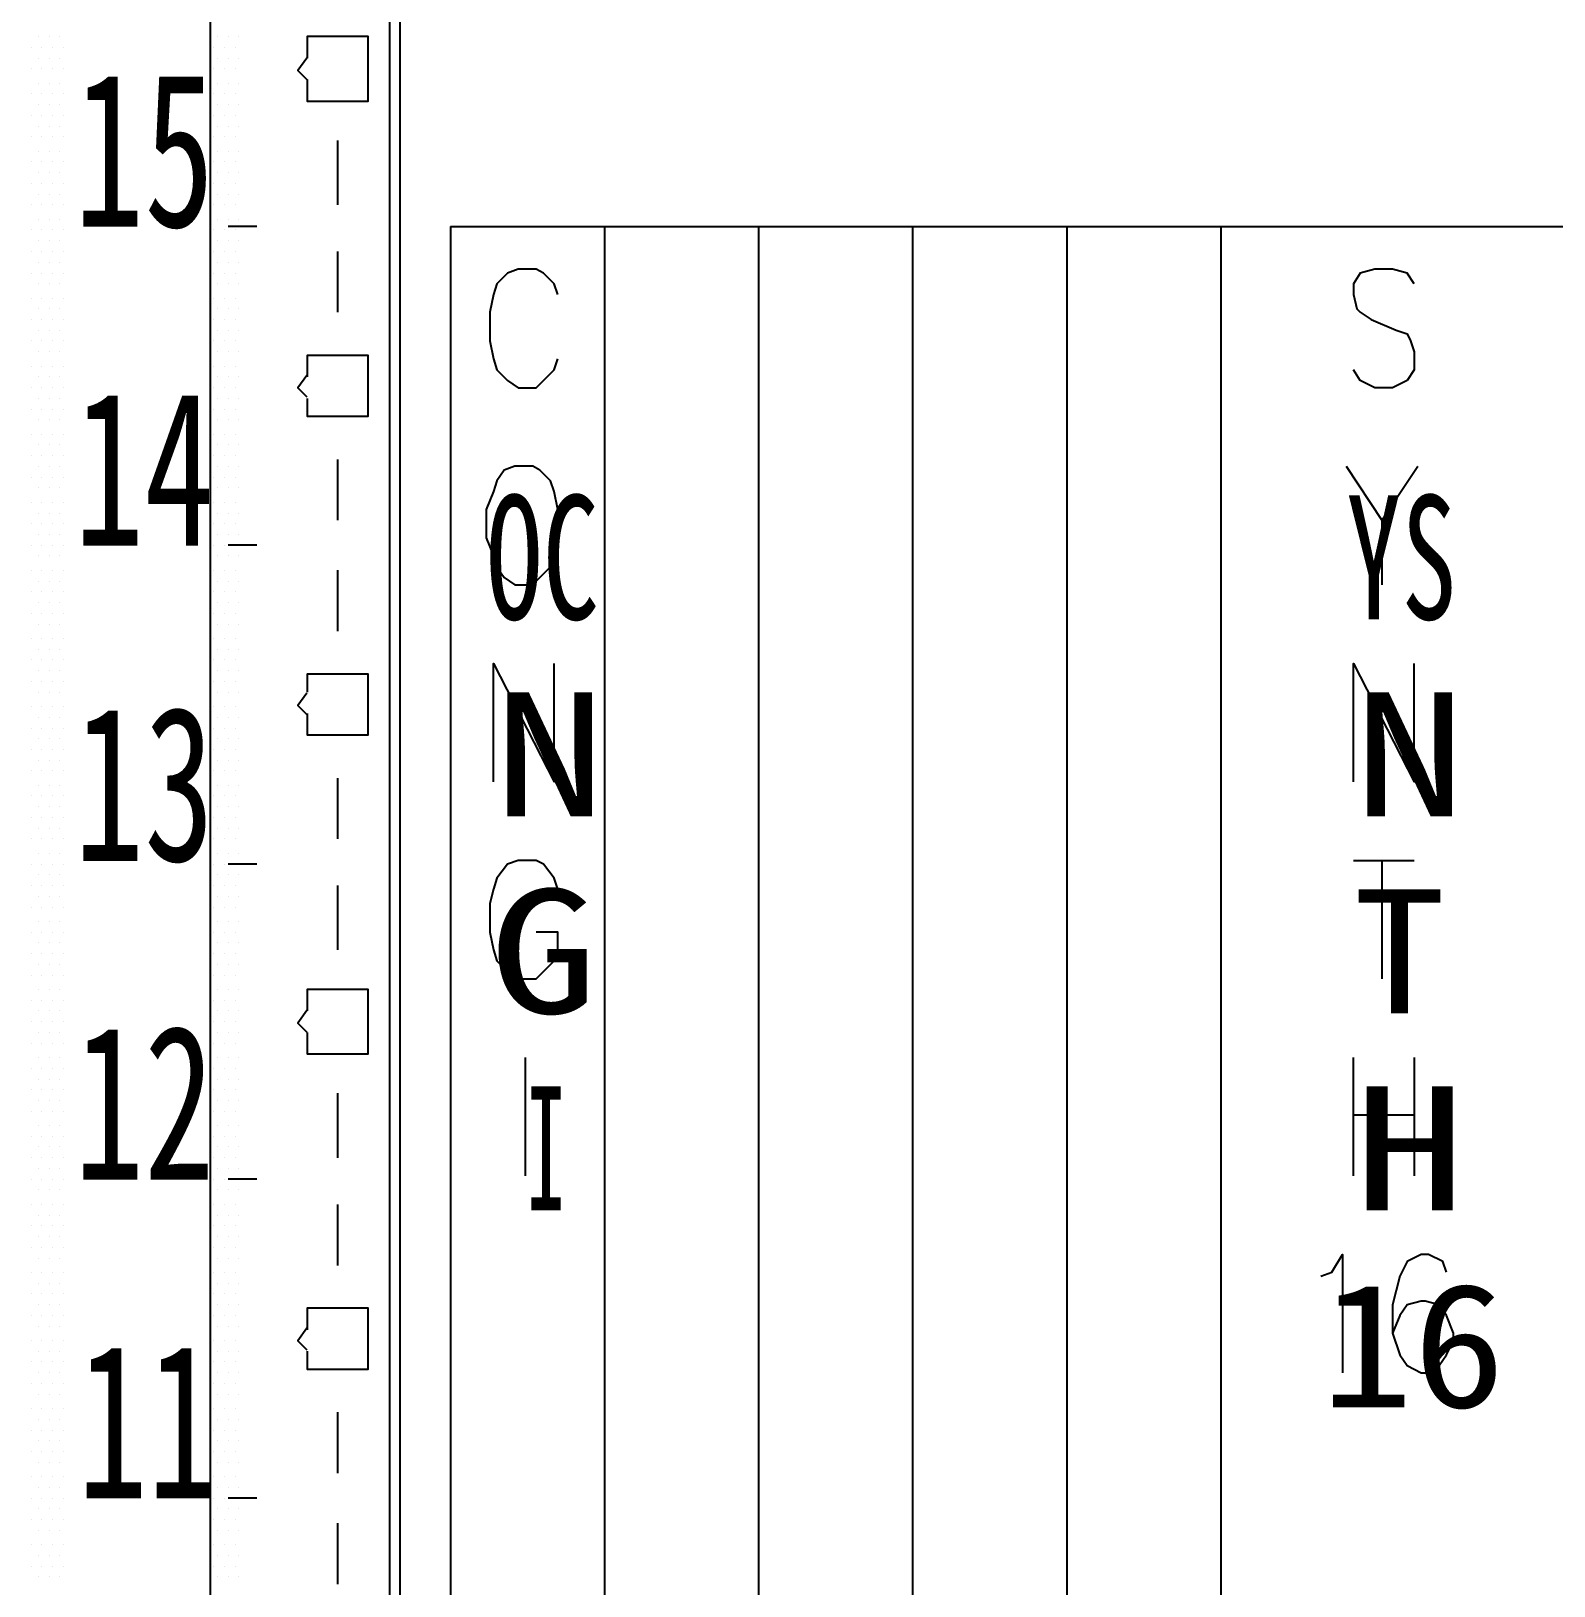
# Model space of a CAD drawing. Header units: metres. Extents: x 17 to 1264, y 17 to 859.
# Drawn here: x 170.5 to 231.7, y 276.7 to 339.2 of the extents above; entities that cross this region are included whole.
import ezdxf

# ---------------------------------------------------------------- set-up
doc = ezdxf.new("R2010")
doc.units = ezdxf.units.M
for name, color, linetype in [('LINES', 7, 'Continuous'), ('POLYLINES', 4, 'Continuous'), ('RECTS', 7, 'Continuous'), ('TEXTS', 3, 'Continuous')]:
    doc.layers.add(name, color=color, linetype=linetype)

msp = doc.modelspace()

# ---------------------------------------------------------------- linework, layer by layer
at = {"layer": 'LINES'}
for p, q in [((185.32, 152.64), (185.32, 755.14)), ((170.78, 338.98), (170.78, 338.98)), ((171.21, 338.98), (171.21, 338.98)), ((171.64, 338.98), (171.64, 338.98)), ((177.98, 338.98), (177.98, 338.98)), ((178.41, 338.98), (178.41, 338.98)), ((178.84, 338.98), (178.84, 338.98)), ((170.49, 338.54), (170.49, 338.54)), ((170.92, 338.54), (170.92, 338.54)), ((171.35, 338.54), (171.35, 338.54)), ((171.79, 338.54), (171.79, 338.54)), ((177.83, 338.54), (177.83, 338.54)), ((178.27, 338.54), (178.27, 338.54)), ((178.7, 338.54), (178.7, 338.54)), ((170.49, 337.68), (170.49, 337.68)), ((170.78, 338.11), (170.78, 338.11)), ((170.92, 337.68), (170.92, 337.68)), ((171.21, 338.11), (171.21, 338.11)), ((171.35, 337.68), (171.35, 337.68)), ((171.64, 338.11), (171.64, 338.11)), ((171.79, 337.68), (171.79, 337.68)), ((177.83, 337.68), (177.83, 337.68)), ((177.98, 338.11), (177.98, 338.11)), ((178.27, 337.68), (178.27, 337.68)), ((178.41, 338.11), (178.41, 338.11)), ((178.7, 337.68), (178.7, 337.68)), ((178.84, 338.11), (178.84, 338.11)), ((170.78, 337.1), (170.78, 337.1)), ((171.21, 337.1), (171.21, 337.1)), ((171.64, 337.1), (171.64, 337.1)), ((177.98, 337.1), (177.98, 337.1)), ((178.41, 337.1), (178.41, 337.1)), ((178.84, 337.1), (178.84, 337.1)), ((170.49, 336.67), (170.49, 336.67)), ((170.92, 336.67), (170.92, 336.67)), ((171.35, 336.67), (171.35, 336.67)), ((171.79, 336.67), (171.79, 336.67)), ((177.83, 336.67), (177.83, 336.67)), ((178.27, 336.67), (178.27, 336.67)), ((178.7, 336.67), (178.7, 336.67)), ((170.49, 335.81), (170.49, 335.81)), ((170.78, 336.24), (170.78, 336.24)), ((170.92, 335.81), (170.92, 335.81)), ((171.21, 336.24), (171.21, 336.24)), ((171.35, 335.81), (171.35, 335.81)), ((171.64, 336.24), (171.64, 336.24)), ((171.79, 335.81), (171.79, 335.81)), ((177.83, 335.81), (177.83, 335.81)), ((177.98, 336.24), (177.98, 336.24)), ((178.27, 335.81), (178.27, 335.81)), ((178.41, 336.24), (178.41, 336.24)), ((178.7, 335.81), (178.7, 335.81)), ((178.84, 336.24), (178.84, 336.24)), ((170.78, 335.38), (170.78, 335.38)), ((171.21, 335.38), (171.21, 335.38)), ((171.64, 335.38), (171.64, 335.38)), ((177.98, 335.38), (177.98, 335.38)), ((178.41, 335.38), (178.41, 335.38)), ((178.84, 335.38), (178.84, 335.38)), ((170.49, 334.94), (170.49, 334.94)), ((170.92, 334.94), (170.92, 334.94)), ((171.35, 334.94), (171.35, 334.94)), ((171.79, 334.94), (171.79, 334.94)), ((177.83, 334.94), (177.83, 334.94)), ((178.27, 334.94), (178.27, 334.94)), ((178.7, 334.94), (178.7, 334.94)), ((182.8, 334.8), (182.8, 332.21)), ((170.49, 333.94), (170.49, 333.94)), ((170.78, 334.37), (170.78, 334.37)), ((170.92, 333.94), (170.92, 333.94)), ((171.21, 334.37), (171.21, 334.37)), ((171.35, 333.94), (171.35, 333.94)), ((171.64, 334.37), (171.64, 334.37)), ((171.79, 333.94), (171.79, 333.94)), ((177.83, 333.94), (177.83, 333.94)), ((177.98, 334.37), (177.98, 334.37)), ((178.27, 333.94), (178.27, 333.94)), ((178.41, 334.37), (178.41, 334.37)), ((178.7, 333.94), (178.7, 333.94)), ((178.84, 334.37), (178.84, 334.37)), ((170.78, 333.5), (170.78, 333.5)), ((171.21, 333.5), (171.21, 333.5)), ((171.64, 333.5), (171.64, 333.5)), ((177.98, 333.5), (177.98, 333.5)), ((178.41, 333.5), (178.41, 333.5)), ((178.84, 333.5), (178.84, 333.5)), ((170.49, 333.07), (170.49, 333.07)), ((170.78, 332.64), (170.78, 332.64)), ((170.92, 333.07), (170.92, 333.07)), ((171.21, 332.64), (171.21, 332.64)), ((171.35, 333.07), (171.35, 333.07)), ((171.64, 332.64), (171.64, 332.64)), ((171.79, 333.07), (171.79, 333.07)), ((177.83, 333.07), (177.83, 333.07)), ((177.98, 332.64), (177.98, 332.64)), ((178.27, 333.07), (178.27, 333.07)), ((178.41, 332.64), (178.41, 332.64)), ((178.7, 333.07), (178.7, 333.07)), ((178.84, 332.64), (178.84, 332.64)), ((170.49, 332.21), (170.49, 332.21)), ((170.92, 332.21), (170.92, 332.21)), ((171.35, 332.21), (171.35, 332.21)), ((171.79, 332.21), (171.79, 332.21)), ((177.83, 332.21), (177.83, 332.21)), ((178.27, 332.21), (178.27, 332.21)), ((178.7, 332.21), (178.7, 332.21)), ((170.78, 331.63), (170.78, 331.63)), ((171.21, 331.63), (171.21, 331.63)), ((171.64, 331.63), (171.64, 331.63)), ((177.98, 331.63), (177.98, 331.63)), ((178.41, 331.63), (178.41, 331.63)), ((179.56, 331.34), (178.41, 331.34)), ((178.84, 331.63), (178.84, 331.63)), ((187.34, 331.34), (193.53, 331.34)), ((187.34, 331.34), (187.34, 241.2)), ((193.53, 331.34), (193.53, 241.2)), ((218.3, 331.34), (230.68, 331.34)), ((170.49, 331.2), (170.49, 331.2)), ((170.78, 330.77), (170.78, 330.77)), ((170.92, 331.2), (170.92, 331.2)), ((171.21, 330.77), (171.21, 330.77)), ((171.35, 331.2), (171.35, 331.2)), ((171.64, 330.77), (171.64, 330.77)), ((171.79, 331.2), (171.79, 331.2)), ((177.83, 331.2), (177.83, 331.2)), ((177.98, 330.77), (177.98, 330.77)), ((178.27, 331.2), (178.27, 331.2)), ((178.41, 330.77), (178.41, 330.77)), ((178.7, 331.2), (178.7, 331.2)), ((178.84, 330.77), (178.84, 330.77)), ((170.49, 330.34), (170.49, 330.34)), ((170.92, 330.34), (170.92, 330.34)), ((171.35, 330.34), (171.35, 330.34)), ((171.79, 330.34), (171.79, 330.34)), ((177.83, 330.34), (177.83, 330.34)), ((178.27, 330.34), (178.27, 330.34)), ((178.7, 330.34), (178.7, 330.34)), ((182.8, 330.34), (182.8, 327.89)), ((170.49, 329.47), (170.49, 329.47)), ((170.78, 329.9), (170.78, 329.9)), ((170.92, 329.47), (170.92, 329.47)), ((171.21, 329.9), (171.21, 329.9)), ((171.35, 329.47), (171.35, 329.47)), ((171.64, 329.9), (171.64, 329.9)), ((171.79, 329.47), (171.79, 329.47)), ((177.83, 329.47), (177.83, 329.47)), ((177.98, 329.9), (177.98, 329.9)), ((178.27, 329.47), (178.27, 329.47)), ((178.41, 329.9), (178.41, 329.9)), ((178.7, 329.47), (178.7, 329.47)), ((178.84, 329.9), (178.84, 329.9)), ((170.78, 329.04), (170.78, 329.04)), ((171.21, 329.04), (171.21, 329.04)), ((171.64, 329.04), (171.64, 329.04)), ((177.98, 329.04), (177.98, 329.04)), ((178.41, 329.04), (178.41, 329.04)), ((178.84, 329.04), (178.84, 329.04)), ((170.49, 328.46), (170.49, 328.46)), ((170.92, 328.46), (170.92, 328.46)), ((171.35, 328.46), (171.35, 328.46)), ((171.79, 328.46), (171.79, 328.46)), ((177.83, 328.46), (177.83, 328.46)), ((178.27, 328.46), (178.27, 328.46)), ((178.7, 328.46), (178.7, 328.46)), ((170.49, 327.6), (170.49, 327.6)), ((170.78, 328.03), (170.78, 328.03)), ((170.92, 327.6), (170.92, 327.6)), ((171.21, 328.03), (171.21, 328.03)), ((171.35, 327.6), (171.35, 327.6)), ((171.64, 328.03), (171.64, 328.03)), ((171.79, 327.6), (171.79, 327.6)), ((177.83, 327.6), (177.83, 327.6)), ((177.98, 328.03), (177.98, 328.03)), ((178.27, 327.6), (178.27, 327.6)), ((178.41, 328.03), (178.41, 328.03)), ((178.7, 327.6), (178.7, 327.6)), ((178.84, 328.03), (178.84, 328.03)), ((170.78, 327.17), (170.78, 327.17)), ((171.21, 327.17), (171.21, 327.17)), ((171.64, 327.17), (171.64, 327.17)), ((177.98, 327.17), (177.98, 327.17)), ((178.41, 327.17), (178.41, 327.17)), ((178.84, 327.17), (178.84, 327.17)), ((170.49, 326.74), (170.49, 326.74)), ((170.78, 326.3), (170.78, 326.3)), ((170.92, 326.74), (170.92, 326.74)), ((171.21, 326.3), (171.21, 326.3)), ((171.35, 326.74), (171.35, 326.74)), ((171.64, 326.3), (171.64, 326.3)), ((171.79, 326.74), (171.79, 326.74)), ((177.83, 326.74), (177.83, 326.74)), ((177.98, 326.3), (177.98, 326.3)), ((178.27, 326.74), (178.27, 326.74)), ((178.41, 326.3), (178.41, 326.3)), ((178.7, 326.74), (178.7, 326.74)), ((178.84, 326.3), (178.84, 326.3)), ((170.49, 325.73), (170.49, 325.73)), ((170.92, 325.73), (170.92, 325.73)), ((171.35, 325.73), (171.35, 325.73)), ((171.79, 325.73), (171.79, 325.73)), ((177.83, 325.73), (177.83, 325.73)), ((178.27, 325.73), (178.27, 325.73)), ((178.7, 325.73), (178.7, 325.73)), ((170.78, 325.3), (170.78, 325.3)), ((171.21, 325.3), (171.21, 325.3)), ((171.64, 325.3), (171.64, 325.3)), ((177.98, 325.3), (177.98, 325.3)), ((178.41, 325.3), (178.41, 325.3)), ((178.84, 325.3), (178.84, 325.3)), ((170.49, 324.86), (170.49, 324.86)), ((170.78, 324.43), (170.78, 324.43)), ((170.92, 324.86), (170.92, 324.86)), ((171.21, 324.43), (171.21, 324.43)), ((171.35, 324.86), (171.35, 324.86)), ((171.64, 324.43), (171.64, 324.43)), ((171.79, 324.86), (171.79, 324.86)), ((177.83, 324.86), (177.83, 324.86)), ((177.98, 324.43), (177.98, 324.43)), ((178.27, 324.86), (178.27, 324.86)), ((178.41, 324.43), (178.41, 324.43)), ((178.7, 324.86), (178.7, 324.86)), ((178.84, 324.43), (178.84, 324.43)), ((170.49, 324), (170.49, 324)), ((170.92, 324), (170.92, 324)), ((171.35, 324), (171.35, 324)), ((171.79, 324), (171.79, 324)), ((177.83, 324), (177.83, 324)), ((178.27, 324), (178.27, 324)), ((178.7, 324), (178.7, 324)), ((170.78, 323.57), (170.78, 323.57)), ((171.21, 323.57), (171.21, 323.57)), ((171.64, 323.57), (171.64, 323.57)), ((177.98, 323.57), (177.98, 323.57)), ((178.41, 323.57), (178.41, 323.57)), ((178.84, 323.57), (178.84, 323.57)), ((170.49, 322.99), (170.49, 322.99)), ((170.78, 322.56), (170.78, 322.56)), ((170.92, 322.99), (170.92, 322.99)), ((171.21, 322.56), (171.21, 322.56)), ((171.35, 322.99), (171.35, 322.99)), ((171.64, 322.56), (171.64, 322.56)), ((171.79, 322.99), (171.79, 322.99)), ((177.83, 322.99), (177.83, 322.99)), ((177.98, 322.56), (177.98, 322.56)), ((178.27, 322.99), (178.27, 322.99)), ((178.41, 322.56), (178.41, 322.56)), ((178.7, 322.99), (178.7, 322.99)), ((178.84, 322.56), (178.84, 322.56)), ((170.49, 322.13), (170.49, 322.13)), ((170.92, 322.13), (170.92, 322.13)), ((171.35, 322.13), (171.35, 322.13)), ((171.79, 322.13), (171.79, 322.13)), ((177.83, 322.13), (177.83, 322.13)), ((178.27, 322.13), (178.27, 322.13)), ((178.7, 322.13), (178.7, 322.13)), ((182.8, 321.98), (182.8, 319.54)), ((170.49, 321.26), (170.49, 321.26)), ((170.78, 321.7), (170.78, 321.7)), ((170.92, 321.26), (170.92, 321.26)), ((171.21, 321.7), (171.21, 321.7)), ((171.35, 321.26), (171.35, 321.26)), ((171.64, 321.7), (171.64, 321.7)), ((171.79, 321.26), (171.79, 321.26)), ((177.83, 321.26), (177.83, 321.26)), ((177.98, 321.7), (177.98, 321.7)), ((178.27, 321.26), (178.27, 321.26)), ((178.41, 321.7), (178.41, 321.7)), ((178.7, 321.26), (178.7, 321.26)), ((178.84, 321.7), (178.84, 321.7)), ((170.78, 320.83), (170.78, 320.83)), ((171.21, 320.83), (171.21, 320.83)), ((171.64, 320.83), (171.64, 320.83)), ((177.98, 320.83), (177.98, 320.83)), ((178.41, 320.83), (178.41, 320.83)), ((178.84, 320.83), (178.84, 320.83)), ((170.49, 320.26), (170.49, 320.26)), ((170.92, 320.26), (170.92, 320.26)), ((171.35, 320.26), (171.35, 320.26)), ((171.79, 320.26), (171.79, 320.26)), ((177.83, 320.26), (177.83, 320.26)), ((178.27, 320.26), (178.27, 320.26)), ((178.7, 320.26), (178.7, 320.26)), ((170.49, 319.39), (170.49, 319.39)), ((170.78, 319.82), (170.78, 319.82)), ((170.92, 319.39), (170.92, 319.39)), ((171.21, 319.82), (171.21, 319.82)), ((171.35, 319.39), (171.35, 319.39)), ((171.64, 319.82), (171.64, 319.82)), ((171.79, 319.39), (171.79, 319.39)), ((177.83, 319.39), (177.83, 319.39)), ((177.98, 319.82), (177.98, 319.82)), ((178.27, 319.39), (178.27, 319.39)), ((178.41, 319.82), (178.41, 319.82)), ((178.7, 319.39), (178.7, 319.39)), ((178.84, 319.82), (178.84, 319.82)), ((224.78, 319.54), (224.78, 316.94)), ((170.78, 318.96), (170.78, 318.96)), ((171.21, 318.96), (171.21, 318.96)), ((171.64, 318.96), (171.64, 318.96)), ((177.98, 318.96), (177.98, 318.96)), ((178.41, 318.96), (178.41, 318.96)), ((178.84, 318.96), (178.84, 318.96)), ((170.49, 318.53), (170.49, 318.53)), ((170.92, 318.53), (170.92, 318.53)), ((171.35, 318.53), (171.35, 318.53)), ((171.79, 318.53), (171.79, 318.53)), ((177.83, 318.53), (177.83, 318.53)), ((178.27, 318.53), (178.27, 318.53)), ((179.56, 318.53), (178.41, 318.53)), ((178.7, 318.53), (178.7, 318.53)), ((170.49, 317.52), (170.49, 317.52)), ((170.78, 318.1), (170.78, 318.1)), ((170.92, 317.52), (170.92, 317.52)), ((171.21, 318.1), (171.21, 318.1)), ((171.35, 317.52), (171.35, 317.52)), ((171.64, 318.1), (171.64, 318.1)), ((171.79, 317.52), (171.79, 317.52)), ((177.83, 317.52), (177.83, 317.52)), ((177.98, 318.1), (177.98, 318.1)), ((178.27, 317.52), (178.27, 317.52)), ((178.41, 318.1), (178.41, 318.1)), ((178.7, 317.52), (178.7, 317.52)), ((178.84, 318.1), (178.84, 318.1)), ((182.8, 317.52), (182.8, 315.07)), ((170.78, 317.09), (170.78, 317.09)), ((171.21, 317.09), (171.21, 317.09)), ((171.64, 317.09), (171.64, 317.09)), ((177.98, 317.09), (177.98, 317.09)), ((178.41, 317.09), (178.41, 317.09)), ((178.84, 317.09), (178.84, 317.09)), ((170.49, 316.66), (170.49, 316.66)), ((170.92, 316.66), (170.92, 316.66)), ((171.35, 316.66), (171.35, 316.66)), ((171.79, 316.66), (171.79, 316.66)), ((177.83, 316.66), (177.83, 316.66)), ((178.27, 316.66), (178.27, 316.66)), ((178.7, 316.66), (178.7, 316.66)), ((170.49, 315.79), (170.49, 315.79)), ((170.78, 316.22), (170.78, 316.22)), ((170.92, 315.79), (170.92, 315.79)), ((171.21, 316.22), (171.21, 316.22)), ((171.35, 315.79), (171.35, 315.79)), ((171.64, 316.22), (171.64, 316.22)), ((171.79, 315.79), (171.79, 315.79)), ((177.83, 315.79), (177.83, 315.79)), ((177.98, 316.22), (177.98, 316.22)), ((178.27, 315.79), (178.27, 315.79)), ((178.41, 316.22), (178.41, 316.22)), ((178.7, 315.79), (178.7, 315.79)), ((178.84, 316.22), (178.84, 316.22)), ((170.78, 315.36), (170.78, 315.36)), ((171.21, 315.36), (171.21, 315.36)), ((171.64, 315.36), (171.64, 315.36)), ((177.98, 315.36), (177.98, 315.36)), ((178.41, 315.36), (178.41, 315.36)), ((178.84, 315.36), (178.84, 315.36)), ((170.49, 314.78), (170.49, 314.78)), ((170.92, 314.78), (170.92, 314.78)), ((171.35, 314.78), (171.35, 314.78)), ((171.79, 314.78), (171.79, 314.78)), ((177.83, 314.78), (177.83, 314.78)), ((178.27, 314.78), (178.27, 314.78)), ((178.7, 314.78), (178.7, 314.78)), ((170.49, 313.92), (170.49, 313.92)), ((170.78, 314.35), (170.78, 314.35)), ((170.92, 313.92), (170.92, 313.92)), ((171.21, 314.35), (171.21, 314.35)), ((171.35, 313.92), (171.35, 313.92)), ((171.64, 314.35), (171.64, 314.35)), ((171.79, 313.92), (171.79, 313.92)), ((177.83, 313.92), (177.83, 313.92)), ((177.98, 314.35), (177.98, 314.35)), ((178.27, 313.92), (178.27, 313.92)), ((178.41, 314.35), (178.41, 314.35)), ((178.7, 313.92), (178.7, 313.92)), ((178.84, 314.35), (178.84, 314.35)), ((170.78, 313.49), (170.78, 313.49)), ((171.21, 313.49), (171.21, 313.49)), ((171.64, 313.49), (171.64, 313.49)), ((177.98, 313.49), (177.98, 313.49)), ((178.41, 313.49), (178.41, 313.49)), ((178.84, 313.49), (178.84, 313.49)), ((170.49, 313.06), (170.49, 313.06)), ((170.78, 312.62), (170.78, 312.62)), ((170.92, 313.06), (170.92, 313.06)), ((171.21, 312.62), (171.21, 312.62)), ((171.35, 313.06), (171.35, 313.06)), ((171.64, 312.62), (171.64, 312.62)), ((171.79, 313.06), (171.79, 313.06)), ((177.83, 313.06), (177.83, 313.06)), ((177.98, 312.62), (177.98, 312.62)), ((178.27, 313.06), (178.27, 313.06)), ((178.41, 312.62), (178.41, 312.62)), ((178.7, 313.06), (178.7, 313.06)), ((178.84, 312.62), (178.84, 312.62)), ((170.49, 312.05), (170.49, 312.05)), ((170.92, 312.05), (170.92, 312.05)), ((171.35, 312.05), (171.35, 312.05)), ((171.79, 312.05), (171.79, 312.05)), ((177.83, 312.05), (177.83, 312.05)), ((178.27, 312.05), (178.27, 312.05)), ((178.7, 312.05), (178.7, 312.05)), ((170.78, 311.62), (170.78, 311.62)), ((171.21, 311.62), (171.21, 311.62)), ((171.64, 311.62), (171.64, 311.62)), ((177.98, 311.62), (177.98, 311.62)), ((178.41, 311.62), (178.41, 311.62)), ((178.84, 311.62), (178.84, 311.62)), ((170.49, 311.18), (170.49, 311.18)), ((170.78, 310.75), (170.78, 310.75)), ((170.92, 311.18), (170.92, 311.18)), ((171.21, 310.75), (171.21, 310.75)), ((171.35, 311.18), (171.35, 311.18)), ((171.64, 310.75), (171.64, 310.75)), ((171.79, 311.18), (171.79, 311.18)), ((177.83, 311.18), (177.83, 311.18)), ((177.98, 310.75), (177.98, 310.75)), ((178.27, 311.18), (178.27, 311.18)), ((178.41, 310.75), (178.41, 310.75)), ((178.7, 311.18), (178.7, 311.18)), ((178.84, 310.75), (178.84, 310.75)), ((170.49, 310.32), (170.49, 310.32)), ((170.92, 310.32), (170.92, 310.32)), ((171.35, 310.32), (171.35, 310.32)), ((171.79, 310.32), (171.79, 310.32)), ((177.83, 310.32), (177.83, 310.32)), ((178.27, 310.32), (178.27, 310.32)), ((178.7, 310.32), (178.7, 310.32)), ((170.49, 309.46), (170.49, 309.46)), ((170.78, 309.89), (170.78, 309.89)), ((170.92, 309.46), (170.92, 309.46)), ((171.21, 309.89), (171.21, 309.89)), ((171.35, 309.46), (171.35, 309.46)), ((171.64, 309.89), (171.64, 309.89)), ((171.79, 309.46), (171.79, 309.46)), ((177.83, 309.46), (177.83, 309.46)), ((177.98, 309.89), (177.98, 309.89)), ((178.27, 309.46), (178.27, 309.46)), ((178.41, 309.89), (178.41, 309.89)), ((178.7, 309.46), (178.7, 309.46)), ((178.84, 309.89), (178.84, 309.89)), ((170.78, 308.88), (170.78, 308.88)), ((171.21, 308.88), (171.21, 308.88)), ((171.64, 308.88), (171.64, 308.88)), ((177.98, 308.88), (177.98, 308.88)), ((178.41, 308.88), (178.41, 308.88)), ((178.84, 308.88), (178.84, 308.88)), ((182.8, 309.17), (182.8, 306.72)), ((170.49, 308.45), (170.49, 308.45)), ((170.92, 308.45), (170.92, 308.45)), ((171.35, 308.45), (171.35, 308.45)), ((171.79, 308.45), (171.79, 308.45)), ((177.83, 308.45), (177.83, 308.45)), ((178.27, 308.45), (178.27, 308.45)), ((178.7, 308.45), (178.7, 308.45)), ((170.49, 307.58), (170.49, 307.58)), ((170.78, 308.02), (170.78, 308.02)), ((170.92, 307.58), (170.92, 307.58)), ((171.21, 308.02), (171.21, 308.02)), ((171.35, 307.58), (171.35, 307.58)), ((171.64, 308.02), (171.64, 308.02)), ((171.79, 307.58), (171.79, 307.58)), ((177.83, 307.58), (177.83, 307.58)), ((177.98, 308.02), (177.98, 308.02)), ((178.27, 307.58), (178.27, 307.58)), ((178.41, 308.02), (178.41, 308.02)), ((178.7, 307.58), (178.7, 307.58)), ((178.84, 308.02), (178.84, 308.02)), ((170.78, 307.15), (170.78, 307.15)), ((171.21, 307.15), (171.21, 307.15)), ((171.64, 307.15), (171.64, 307.15)), ((177.98, 307.15), (177.98, 307.15)), ((178.41, 307.15), (178.41, 307.15)), ((178.84, 307.15), (178.84, 307.15)), ((170.49, 306.72), (170.49, 306.72)), ((170.92, 306.72), (170.92, 306.72)), ((171.35, 306.72), (171.35, 306.72)), ((171.79, 306.72), (171.79, 306.72)), ((177.83, 306.72), (177.83, 306.72)), ((178.27, 306.72), (178.27, 306.72)), ((178.7, 306.72), (178.7, 306.72)), ((170.49, 305.71), (170.49, 305.71)), ((170.78, 306.14), (170.78, 306.14)), ((170.92, 305.71), (170.92, 305.71)), ((171.21, 306.14), (171.21, 306.14)), ((171.35, 305.71), (171.35, 305.71)), ((171.64, 306.14), (171.64, 306.14)), ((171.79, 305.71), (171.79, 305.71)), ((177.83, 305.71), (177.83, 305.71)), ((177.98, 306.14), (177.98, 306.14)), ((178.27, 305.71), (178.27, 305.71)), ((178.41, 306.14), (178.41, 306.14)), ((179.56, 305.71), (178.41, 305.71)), ((178.7, 305.71), (178.7, 305.71)), ((178.84, 306.14), (178.84, 306.14)), ((223.63, 305.86), (226.07, 305.86)), ((224.78, 305.86), (224.78, 301.1)), ((170.78, 305.28), (170.78, 305.28)), ((171.21, 305.28), (171.21, 305.28)), ((171.64, 305.28), (171.64, 305.28)), ((177.98, 305.28), (177.98, 305.28)), ((178.41, 305.28), (178.41, 305.28)), ((178.84, 305.28), (178.84, 305.28)), ((170.49, 304.85), (170.49, 304.85)), ((170.78, 304.42), (170.78, 304.42)), ((170.92, 304.85), (170.92, 304.85)), ((171.21, 304.42), (171.21, 304.42)), ((171.35, 304.85), (171.35, 304.85)), ((171.64, 304.42), (171.64, 304.42)), ((171.79, 304.85), (171.79, 304.85)), ((177.83, 304.85), (177.83, 304.85)), ((177.98, 304.42), (177.98, 304.42)), ((178.27, 304.85), (178.27, 304.85)), ((178.41, 304.42), (178.41, 304.42)), ((178.7, 304.85), (178.7, 304.85)), ((178.84, 304.42), (178.84, 304.42)), ((182.8, 304.85), (182.8, 302.26)), ((170.49, 303.98), (170.49, 303.98)), ((170.92, 303.98), (170.92, 303.98)), ((171.35, 303.98), (171.35, 303.98)), ((171.79, 303.98), (171.79, 303.98)), ((177.83, 303.98), (177.83, 303.98)), ((178.27, 303.98), (178.27, 303.98)), ((178.7, 303.98), (178.7, 303.98)), ((170.78, 303.41), (170.78, 303.41)), ((171.21, 303.41), (171.21, 303.41)), ((171.64, 303.41), (171.64, 303.41)), ((177.98, 303.41), (177.98, 303.41)), ((178.41, 303.41), (178.41, 303.41)), ((178.84, 303.41), (178.84, 303.41)), ((170.49, 302.98), (170.49, 302.98)), ((170.78, 302.54), (170.78, 302.54)), ((170.92, 302.98), (170.92, 302.98)), ((171.21, 302.54), (171.21, 302.54)), ((171.35, 302.98), (171.35, 302.98)), ((171.64, 302.54), (171.64, 302.54)), ((171.79, 302.98), (171.79, 302.98)), ((177.83, 302.98), (177.83, 302.98)), ((177.98, 302.54), (177.98, 302.54)), ((178.27, 302.98), (178.27, 302.98)), ((178.41, 302.54), (178.41, 302.54)), ((178.7, 302.98), (178.7, 302.98)), ((178.84, 302.54), (178.84, 302.54)), ((170.49, 302.11), (170.49, 302.11)), ((170.92, 302.11), (170.92, 302.11)), ((171.35, 302.11), (171.35, 302.11)), ((171.79, 302.11), (171.79, 302.11)), ((177.83, 302.11), (177.83, 302.11)), ((178.27, 302.11), (178.27, 302.11)), ((178.7, 302.11), (178.7, 302.11)), ((170.78, 301.68), (170.78, 301.68)), ((171.21, 301.68), (171.21, 301.68)), ((171.64, 301.68), (171.64, 301.68)), ((177.98, 301.68), (177.98, 301.68)), ((178.41, 301.68), (178.41, 301.68)), ((178.84, 301.68), (178.84, 301.68)), ((170.49, 301.25), (170.49, 301.25)), ((170.78, 300.67), (170.78, 300.67)), ((170.92, 301.25), (170.92, 301.25)), ((171.21, 300.67), (171.21, 300.67)), ((171.35, 301.25), (171.35, 301.25)), ((171.64, 300.67), (171.64, 300.67)), ((171.79, 301.25), (171.79, 301.25)), ((177.83, 301.25), (177.83, 301.25)), ((177.98, 300.67), (177.98, 300.67)), ((178.27, 301.25), (178.27, 301.25)), ((178.41, 300.67), (178.41, 300.67)), ((178.7, 301.25), (178.7, 301.25)), ((178.84, 300.67), (178.84, 300.67)), ((170.49, 300.24), (170.49, 300.24)), ((170.92, 300.24), (170.92, 300.24)), ((171.35, 300.24), (171.35, 300.24)), ((171.79, 300.24), (171.79, 300.24)), ((177.83, 300.24), (177.83, 300.24)), ((178.27, 300.24), (178.27, 300.24)), ((178.7, 300.24), (178.7, 300.24)), ((170.49, 299.38), (170.49, 299.38)), ((170.78, 299.81), (170.78, 299.81)), ((170.92, 299.38), (170.92, 299.38)), ((171.21, 299.81), (171.21, 299.81)), ((171.35, 299.38), (171.35, 299.38)), ((171.64, 299.81), (171.64, 299.81)), ((171.79, 299.38), (171.79, 299.38)), ((177.83, 299.38), (177.83, 299.38)), ((177.98, 299.81), (177.98, 299.81)), ((178.27, 299.38), (178.27, 299.38)), ((178.41, 299.81), (178.41, 299.81)), ((178.7, 299.38), (178.7, 299.38)), ((178.84, 299.81), (178.84, 299.81)), ((170.78, 298.94), (170.78, 298.94)), ((171.21, 298.94), (171.21, 298.94)), ((171.64, 298.94), (171.64, 298.94)), ((177.98, 298.94), (177.98, 298.94)), ((178.41, 298.94), (178.41, 298.94)), ((178.84, 298.94), (178.84, 298.94)), ((170.49, 298.51), (170.49, 298.51)), ((170.92, 298.51), (170.92, 298.51)), ((171.35, 298.51), (171.35, 298.51)), ((171.79, 298.51), (171.79, 298.51)), ((177.83, 298.51), (177.83, 298.51)), ((178.27, 298.51), (178.27, 298.51)), ((178.7, 298.51), (178.7, 298.51)), ((170.78, 297.94), (170.78, 297.94)), ((171.21, 297.94), (171.21, 297.94)), ((171.64, 297.94), (171.64, 297.94)), ((177.98, 297.94), (177.98, 297.94)), ((178.41, 297.94), (178.41, 297.94)), ((178.84, 297.94), (178.84, 297.94)), ((190.36, 293.18), (190.36, 297.94)), ((223.63, 293.18), (223.63, 297.94)), ((226.07, 297.94), (226.07, 293.18)), ((170.49, 297.5), (170.49, 297.5)), ((170.78, 297.07), (170.78, 297.07)), ((170.92, 297.5), (170.92, 297.5)), ((171.21, 297.07), (171.21, 297.07)), ((171.35, 297.5), (171.35, 297.5)), ((171.64, 297.07), (171.64, 297.07)), ((171.79, 297.5), (171.79, 297.5)), ((177.83, 297.5), (177.83, 297.5)), ((177.98, 297.07), (177.98, 297.07)), ((178.27, 297.5), (178.27, 297.5)), ((178.41, 297.07), (178.41, 297.07)), ((178.7, 297.5), (178.7, 297.5)), ((178.84, 297.07), (178.84, 297.07)), ((170.49, 296.64), (170.49, 296.64)), ((170.92, 296.64), (170.92, 296.64)), ((171.35, 296.64), (171.35, 296.64)), ((171.79, 296.64), (171.79, 296.64)), ((177.83, 296.64), (177.83, 296.64)), ((178.27, 296.64), (178.27, 296.64)), ((178.7, 296.64), (178.7, 296.64)), ((182.8, 296.5), (182.8, 293.9)), ((170.49, 295.78), (170.49, 295.78)), ((170.78, 296.21), (170.78, 296.21)), ((170.92, 295.78), (170.92, 295.78)), ((171.21, 296.21), (171.21, 296.21)), ((171.35, 295.78), (171.35, 295.78)), ((171.64, 296.21), (171.64, 296.21)), ((171.79, 295.78), (171.79, 295.78)), ((177.83, 295.78), (177.83, 295.78)), ((177.98, 296.21), (177.98, 296.21)), ((178.27, 295.78), (178.27, 295.78)), ((178.41, 296.21), (178.41, 296.21)), ((178.7, 295.78), (178.7, 295.78)), ((178.84, 296.21), (178.84, 296.21)), ((223.63, 295.63), (226.07, 295.63)), ((170.78, 295.2), (170.78, 295.2)), ((171.21, 295.2), (171.21, 295.2)), ((171.64, 295.2), (171.64, 295.2)), ((177.98, 295.2), (177.98, 295.2)), ((178.41, 295.2), (178.41, 295.2)), ((178.84, 295.2), (178.84, 295.2)), ((170.49, 294.77), (170.49, 294.77)), ((170.92, 294.77), (170.92, 294.77)), ((171.35, 294.77), (171.35, 294.77)), ((171.79, 294.77), (171.79, 294.77)), ((177.83, 294.77), (177.83, 294.77)), ((178.27, 294.77), (178.27, 294.77)), ((178.7, 294.77), (178.7, 294.77)), ((170.49, 293.9), (170.49, 293.9)), ((170.78, 294.34), (170.78, 294.34)), ((170.92, 293.9), (170.92, 293.9)), ((171.21, 294.34), (171.21, 294.34)), ((171.35, 293.9), (171.35, 293.9)), ((171.64, 294.34), (171.64, 294.34)), ((171.79, 293.9), (171.79, 293.9)), ((177.83, 293.9), (177.83, 293.9)), ((177.98, 294.34), (177.98, 294.34)), ((178.27, 293.9), (178.27, 293.9)), ((178.41, 294.34), (178.41, 294.34)), ((178.7, 293.9), (178.7, 293.9)), ((178.84, 294.34), (178.84, 294.34)), ((170.78, 293.47), (170.78, 293.47)), ((171.21, 293.47), (171.21, 293.47)), ((171.64, 293.47), (171.64, 293.47)), ((177.98, 293.47), (177.98, 293.47)), ((178.41, 293.47), (178.41, 293.47)), ((178.84, 293.47), (178.84, 293.47)), ((170.49, 293.04), (170.49, 293.04)), ((170.78, 292.61), (170.78, 292.61)), ((170.92, 293.04), (170.92, 293.04)), ((171.21, 292.61), (171.21, 292.61)), ((171.35, 293.04), (171.35, 293.04)), ((171.64, 292.61), (171.64, 292.61)), ((171.79, 293.04), (171.79, 293.04)), ((177.83, 293.04), (177.83, 293.04)), ((177.98, 292.61), (177.98, 292.61)), ((178.27, 293.04), (178.27, 293.04)), ((179.56, 293.04), (178.41, 293.04)), ((178.41, 292.61), (178.41, 292.61)), ((178.7, 293.04), (178.7, 293.04)), ((178.84, 292.61), (178.84, 292.61)), ((170.49, 292.03), (170.49, 292.03)), ((170.92, 292.03), (170.92, 292.03)), ((171.35, 292.03), (171.35, 292.03)), ((171.79, 292.03), (171.79, 292.03)), ((177.83, 292.03), (177.83, 292.03)), ((178.27, 292.03), (178.27, 292.03)), ((178.7, 292.03), (178.7, 292.03)), ((182.8, 292.03), (182.8, 289.58)), ((170.78, 291.6), (170.78, 291.6)), ((171.21, 291.6), (171.21, 291.6)), ((171.64, 291.6), (171.64, 291.6)), ((177.98, 291.6), (177.98, 291.6)), ((178.41, 291.6), (178.41, 291.6)), ((178.84, 291.6), (178.84, 291.6)), ((170.49, 291.17), (170.49, 291.17)), ((170.78, 290.74), (170.78, 290.74)), ((170.92, 291.17), (170.92, 291.17)), ((171.21, 290.74), (171.21, 290.74)), ((171.35, 291.17), (171.35, 291.17)), ((171.64, 290.74), (171.64, 290.74)), ((171.79, 291.17), (171.79, 291.17)), ((177.83, 291.17), (177.83, 291.17)), ((177.98, 290.74), (177.98, 290.74)), ((178.27, 291.17), (178.27, 291.17)), ((178.41, 290.74), (178.41, 290.74)), ((178.7, 291.17), (178.7, 291.17)), ((178.84, 290.74), (178.84, 290.74)), ((170.49, 290.3), (170.49, 290.3)), ((170.92, 290.3), (170.92, 290.3)), ((171.35, 290.3), (171.35, 290.3)), ((171.79, 290.3), (171.79, 290.3)), ((177.83, 290.3), (177.83, 290.3)), ((178.27, 290.3), (178.27, 290.3)), ((178.7, 290.3), (178.7, 290.3)), ((170.78, 289.87), (170.78, 289.87)), ((171.21, 289.87), (171.21, 289.87)), ((171.64, 289.87), (171.64, 289.87)), ((177.98, 289.87), (177.98, 289.87)), ((178.41, 289.87), (178.41, 289.87)), ((178.84, 289.87), (178.84, 289.87)), ((170.49, 289.3), (170.49, 289.3)), ((170.78, 288.86), (170.78, 288.86)), ((170.92, 289.3), (170.92, 289.3)), ((171.21, 288.86), (171.21, 288.86)), ((171.35, 289.3), (171.35, 289.3)), ((171.64, 288.86), (171.64, 288.86)), ((171.79, 289.3), (171.79, 289.3)), ((177.83, 289.3), (177.83, 289.3)), ((177.98, 288.86), (177.98, 288.86)), ((178.27, 289.3), (178.27, 289.3)), ((178.41, 288.86), (178.41, 288.86)), ((178.7, 289.3), (178.7, 289.3)), ((178.84, 288.86), (178.84, 288.86)), ((170.49, 288.43), (170.49, 288.43)), ((170.92, 288.43), (170.92, 288.43)), ((171.35, 288.43), (171.35, 288.43)), ((171.79, 288.43), (171.79, 288.43)), ((177.83, 288.43), (177.83, 288.43)), ((178.27, 288.43), (178.27, 288.43)), ((178.7, 288.43), (178.7, 288.43)), ((170.49, 287.57), (170.49, 287.57)), ((170.78, 288), (170.78, 288)), ((170.92, 287.57), (170.92, 287.57)), ((171.21, 288), (171.21, 288)), ((171.35, 287.57), (171.35, 287.57)), ((171.64, 288), (171.64, 288)), ((171.79, 287.57), (171.79, 287.57)), ((177.83, 287.57), (177.83, 287.57)), ((177.98, 288), (177.98, 288)), ((178.27, 287.57), (178.27, 287.57)), ((178.41, 288), (178.41, 288)), ((178.7, 287.57), (178.7, 287.57)), ((178.84, 288), (178.84, 288)), ((170.78, 287.14), (170.78, 287.14)), ((171.21, 287.14), (171.21, 287.14)), ((171.64, 287.14), (171.64, 287.14)), ((177.98, 287.14), (177.98, 287.14)), ((178.41, 287.14), (178.41, 287.14)), ((178.84, 287.14), (178.84, 287.14)), ((170.49, 286.56), (170.49, 286.56)), ((170.92, 286.56), (170.92, 286.56)), ((171.35, 286.56), (171.35, 286.56)), ((171.79, 286.56), (171.79, 286.56)), ((177.83, 286.56), (177.83, 286.56)), ((178.27, 286.56), (178.27, 286.56)), ((178.7, 286.56), (178.7, 286.56)), ((170.49, 285.7), (170.49, 285.7)), ((170.78, 286.13), (170.78, 286.13)), ((170.92, 285.7), (170.92, 285.7)), ((171.21, 286.13), (171.21, 286.13)), ((171.35, 285.7), (171.35, 285.7)), ((171.64, 286.13), (171.64, 286.13)), ((171.79, 285.7), (171.79, 285.7)), ((177.83, 285.7), (177.83, 285.7)), ((177.98, 286.13), (177.98, 286.13)), ((178.27, 285.7), (178.27, 285.7)), ((178.41, 286.13), (178.41, 286.13)), ((178.7, 285.7), (178.7, 285.7)), ((178.84, 286.13), (178.84, 286.13)), ((170.78, 285.26), (170.78, 285.26)), ((171.21, 285.26), (171.21, 285.26)), ((171.64, 285.26), (171.64, 285.26)), ((177.98, 285.26), (177.98, 285.26)), ((178.41, 285.26), (178.41, 285.26)), ((178.84, 285.26), (178.84, 285.26)), ((170.49, 284.83), (170.49, 284.83)), ((170.78, 284.4), (170.78, 284.4)), ((170.92, 284.83), (170.92, 284.83)), ((171.21, 284.4), (171.21, 284.4)), ((171.35, 284.83), (171.35, 284.83)), ((171.64, 284.4), (171.64, 284.4)), ((171.79, 284.83), (171.79, 284.83)), ((177.83, 284.83), (177.83, 284.83)), ((177.98, 284.4), (177.98, 284.4)), ((178.27, 284.83), (178.27, 284.83)), ((178.41, 284.4), (178.41, 284.4)), ((178.7, 284.83), (178.7, 284.83)), ((178.84, 284.4), (178.84, 284.4)), ((170.49, 283.82), (170.49, 283.82)), ((170.92, 283.82), (170.92, 283.82)), ((171.35, 283.82), (171.35, 283.82)), ((171.79, 283.82), (171.79, 283.82)), ((177.83, 283.82), (177.83, 283.82)), ((178.27, 283.82), (178.27, 283.82)), ((178.7, 283.82), (178.7, 283.82)), ((170.78, 283.39), (170.78, 283.39)), ((171.21, 283.39), (171.21, 283.39)), ((171.64, 283.39), (171.64, 283.39)), ((177.98, 283.39), (177.98, 283.39)), ((178.41, 283.39), (178.41, 283.39)), ((178.84, 283.39), (178.84, 283.39)), ((182.8, 283.68), (182.8, 281.23)), ((170.49, 282.96), (170.49, 282.96)), ((170.78, 282.53), (170.78, 282.53)), ((170.92, 282.96), (170.92, 282.96)), ((171.21, 282.53), (171.21, 282.53)), ((171.35, 282.96), (171.35, 282.96)), ((171.64, 282.53), (171.64, 282.53)), ((171.79, 282.96), (171.79, 282.96)), ((177.83, 282.96), (177.83, 282.96)), ((177.98, 282.53), (177.98, 282.53)), ((178.27, 282.96), (178.27, 282.96)), ((178.41, 282.53), (178.41, 282.53)), ((178.7, 282.96), (178.7, 282.96)), ((178.84, 282.53), (178.84, 282.53)), ((170.49, 282.1), (170.49, 282.1)), ((170.92, 282.1), (170.92, 282.1)), ((171.35, 282.1), (171.35, 282.1)), ((171.79, 282.1), (171.79, 282.1)), ((177.83, 282.1), (177.83, 282.1)), ((178.27, 282.1), (178.27, 282.1)), ((178.7, 282.1), (178.7, 282.1)), ((170.78, 281.66), (170.78, 281.66)), ((171.21, 281.66), (171.21, 281.66)), ((171.64, 281.66), (171.64, 281.66)), ((177.98, 281.66), (177.98, 281.66)), ((178.41, 281.66), (178.41, 281.66)), ((178.84, 281.66), (178.84, 281.66)), ((170.49, 281.09), (170.49, 281.09)), ((170.78, 280.66), (170.78, 280.66)), ((170.92, 281.09), (170.92, 281.09)), ((171.21, 280.66), (171.21, 280.66)), ((171.35, 281.09), (171.35, 281.09)), ((171.64, 280.66), (171.64, 280.66)), ((171.79, 281.09), (171.79, 281.09)), ((177.83, 281.09), (177.83, 281.09)), ((177.98, 280.66), (177.98, 280.66)), ((178.27, 281.09), (178.27, 281.09)), ((178.41, 280.66), (178.41, 280.66)), ((178.7, 281.09), (178.7, 281.09)), ((178.84, 280.66), (178.84, 280.66)), ((170.49, 280.22), (170.49, 280.22)), ((170.92, 280.22), (170.92, 280.22)), ((171.35, 280.22), (171.35, 280.22)), ((171.79, 280.22), (171.79, 280.22)), ((177.83, 280.22), (177.83, 280.22)), ((178.27, 280.22), (178.27, 280.22)), ((179.56, 280.22), (178.41, 280.22)), ((178.7, 280.22), (178.7, 280.22)), ((170.78, 279.79), (170.78, 279.79)), ((171.21, 279.79), (171.21, 279.79)), ((171.64, 279.79), (171.64, 279.79)), ((177.98, 279.79), (177.98, 279.79)), ((178.41, 279.79), (178.41, 279.79)), ((178.84, 279.79), (178.84, 279.79)), ((170.49, 279.36), (170.49, 279.36)), ((170.78, 278.93), (170.78, 278.93)), ((170.92, 279.36), (170.92, 279.36)), ((171.21, 278.93), (171.21, 278.93)), ((171.35, 279.36), (171.35, 279.36)), ((171.64, 278.93), (171.64, 278.93)), ((171.79, 279.36), (171.79, 279.36)), ((177.83, 279.36), (177.83, 279.36)), ((177.98, 278.93), (177.98, 278.93)), ((178.27, 279.36), (178.27, 279.36)), ((178.41, 278.93), (178.41, 278.93)), ((178.7, 279.36), (178.7, 279.36)), ((178.84, 278.93), (178.84, 278.93)), ((182.8, 279.22), (182.8, 276.77)), ((170.49, 278.35), (170.49, 278.35)), ((170.92, 278.35), (170.92, 278.35)), ((171.35, 278.35), (171.35, 278.35)), ((171.79, 278.35), (171.79, 278.35)), ((177.83, 278.35), (177.83, 278.35)), ((178.27, 278.35), (178.27, 278.35)), ((178.7, 278.35), (178.7, 278.35)), ((170.78, 277.92), (170.78, 277.92)), ((171.21, 277.92), (171.21, 277.92)), ((171.64, 277.92), (171.64, 277.92)), ((177.98, 277.92), (177.98, 277.92)), ((178.41, 277.92), (178.41, 277.92)), ((178.84, 277.92), (178.84, 277.92)), ((170.49, 277.49), (170.49, 277.49)), ((170.78, 277.06), (170.78, 277.06)), ((170.92, 277.49), (170.92, 277.49)), ((171.21, 277.06), (171.21, 277.06)), ((171.35, 277.49), (171.35, 277.49)), ((171.64, 277.06), (171.64, 277.06)), ((171.79, 277.49), (171.79, 277.49)), ((177.83, 277.49), (177.83, 277.49)), ((177.98, 277.06), (177.98, 277.06)), ((178.27, 277.49), (178.27, 277.49)), ((178.41, 277.06), (178.41, 277.06)), ((178.7, 277.49), (178.7, 277.49)), ((178.84, 277.06), (178.84, 277.06))]:
    msp.add_line(p, q, dxfattribs=at)
at = {"layer": 'POLYLINES'}
for points in [[(177.69, 755.14), (177.69, 611.42), (177.69, 152.64)], [(184.89, 737.57), (184.89, 596.88), (184.89, 152.64)], [(181.58, 337.25), (181.58, 336.38), (184.03, 336.38), (184.03, 338.98), (181.58, 338.98), (181.58, 338.11)], [(181.57, 338.11), (181.21, 337.61), (181.57, 337.25)], [(191.66, 328.61), (191.51, 329.04), (191.08, 329.47), (190.79, 329.62), (190.07, 329.62), (189.64, 329.47), (189.21, 329.04), (189.07, 328.61), (188.92, 327.89), (188.92, 326.74), (189.07, 326.02), (189.21, 325.58), (189.64, 325.15), (190.07, 324.86), (190.79, 324.86), (191.08, 325.15), (191.51, 325.58), (191.66, 326.02)], [(226.07, 329.04), (225.79, 329.47), (225.21, 329.62), (224.49, 329.62), (223.91, 329.47), (223.63, 329.04), (223.63, 328.61), (223.77, 328.03), (223.91, 327.89), (224.35, 327.6), (225.35, 327.17), (225.79, 327.02), (225.93, 326.74), (226.07, 326.3), (226.07, 325.58), (225.79, 325.15), (225.21, 324.86), (224.49, 324.86), (223.91, 325.15), (223.63, 325.58)], [(181.58, 324.43), (181.58, 323.71), (184.03, 323.71), (184.03, 326.16), (181.58, 326.16), (181.58, 325.3)], [(181.57, 325.35), (181.21, 324.85), (181.57, 324.49)], [(189.93, 321.7), (189.5, 321.55), (189.21, 321.12), (189.07, 320.69), (188.78, 319.97), (188.78, 318.82), (189.07, 318.1), (189.21, 317.66), (189.5, 317.23), (189.93, 316.94), (190.65, 316.94), (190.94, 317.23), (191.37, 317.66), (191.51, 318.1), (191.66, 318.82), (191.66, 319.97), (191.51, 320.69), (191.37, 321.12), (190.94, 321.55), (190.65, 321.7), (189.93, 321.7)], [(223.34, 321.7), (224.78, 319.54), (226.22, 321.7)], [(189.07, 309.02), (189.07, 313.78), (191.51, 309.02), (191.51, 313.78)], [(223.63, 309.02), (223.63, 313.78), (226.07, 309.02), (226.07, 313.78)], [(181.58, 311.76), (181.58, 310.9), (184.03, 310.9), (184.03, 313.34), (181.58, 313.34), (181.58, 312.62)], [(181.57, 312.58), (181.21, 312.08), (181.57, 311.72)], [(191.66, 304.7), (191.51, 305.14), (191.08, 305.71), (190.79, 305.86), (190.07, 305.86), (189.64, 305.71), (189.21, 305.14), (189.07, 304.7), (188.92, 304.13), (188.92, 302.98), (189.07, 302.26), (189.21, 301.82), (189.64, 301.39), (190.07, 301.1), (190.79, 301.1), (191.08, 301.39), (191.51, 301.82), (191.66, 302.26), (191.66, 302.98), (190.79, 302.98)], [(181.58, 298.94), (181.58, 298.08), (184.03, 298.08), (184.03, 300.67), (181.58, 300.67), (181.58, 299.81)], [(181.57, 299.82), (181.21, 299.32), (181.57, 298.96)], [(222.33, 289.15), (222.76, 289.3), (223.19, 290.02), (223.19, 285.26)], [(227.37, 289.3), (227.23, 289.73), (226.65, 290.02), (226.36, 290.02), (225.79, 289.73), (225.5, 289.15), (225.21, 288), (225.21, 286.85), (225.5, 285.98), (225.79, 285.55), (226.36, 285.26), (226.51, 285.26), (227.08, 285.55), (227.37, 285.98), (227.66, 286.56), (227.66, 286.85), (227.37, 287.57), (227.08, 288), (226.51, 288.14), (226.36, 288.14), (225.79, 288), (225.5, 287.57), (225.21, 286.85)], [(181.58, 286.13), (181.58, 285.41), (184.03, 285.41), (184.03, 287.86), (181.58, 287.86), (181.58, 286.99)], [(181.57, 287.05), (181.21, 286.55), (181.57, 286.19)]]:
    msp.add_lwpolyline(points, dxfattribs=at)
at = {"layer": 'RECTS'}
for points in [[(193.53, 331.34), (199.72, 331.34), (199.72, 241.2), (193.53, 241.2)], [(199.72, 331.34), (205.91, 331.34), (205.91, 241.2), (199.72, 241.2)], [(205.91, 331.34), (212.11, 331.34), (212.11, 241.2), (205.91, 241.2)], [(212.11, 331.34), (218.3, 331.34), (218.3, 241.2), (212.11, 241.2)], [(230.68, 331.34), (243.07, 331.34), (243.07, 241.2), (230.68, 241.2)]]:
    msp.add_lwpolyline(points, dxfattribs=at)

# ---------------------------------------------------------------- texts
at = {"layer": 'TEXTS'}
for s, height, width, p in [('15', 6.21, 0.666667, (172.22, 331.33)), ('14', 6.21, 0.666667, (172.22, 318.51)), ('OC', 4.99, 0.666728, (188.78, 315.55)), ('YS', 4.99, 0.654127, (223.34, 315.55)), ('N', 4.99, 1.332859, (189.07, 307.63)), ('N', 4.99, 1.332859, (223.63, 307.63)), ('13', 6.21, 0.666667, (172.22, 305.84)), ('G', 4.99, 1.272844, (188.92, 299.71)), ('T', 4.99, 1.09106, (223.63, 299.71)), ('12', 6.21, 0.666667, (172.22, 293.02)), ('I', 4.99, 0.485082, (190.36, 291.79)), ('H', 4.99, 1.332859, (223.63, 291.79)), ('16', 4.99, 1.090475, (222.33, 283.87)), ('11', 6.21, 0.666667, (172.36, 280.21))]:
    msp.add_text(s, height=height, dxfattribs=dict(at, width=width)).set_placement(p)

doc.saveas('drawing.dxf')
